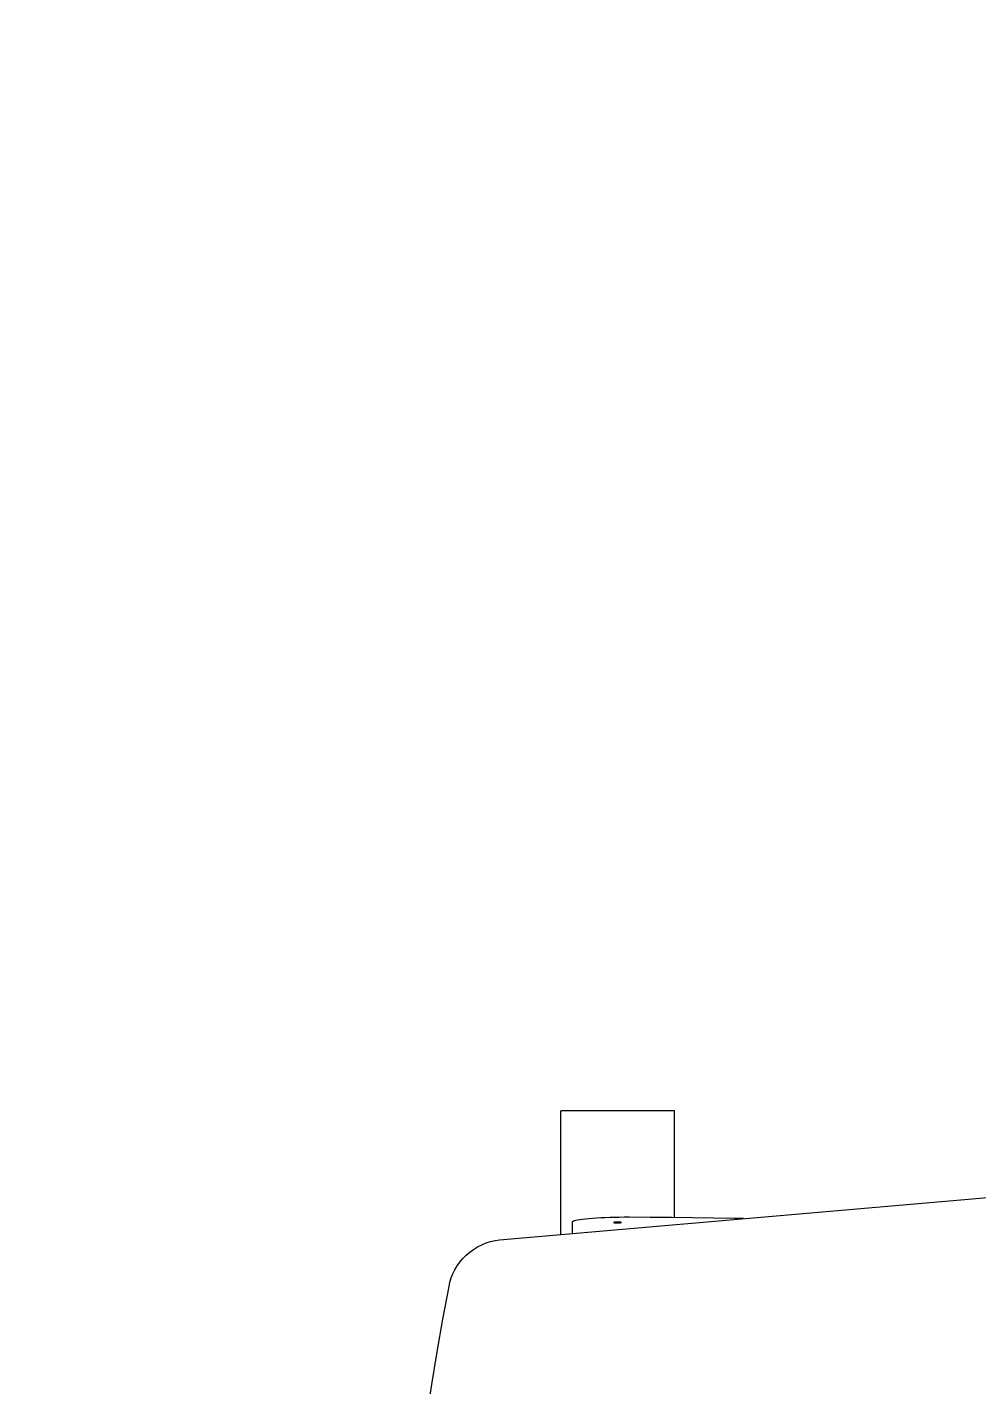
# Model space of a CAD drawing. Header units: millimetres. Extents: x -5906 to 5457, y -5155 to 4356.
# Drawn here: x -1125 to -289, y 1085 to 2281 of the extents above; entities that cross this region are included whole.
import ezdxf

# ---------------------------------------------------------------- set-up
doc = ezdxf.new("R2010")
doc.units = ezdxf.units.MM
for name, color, linetype in [('DIKOM_ОБЪЕКТ', 7, 'Continuous'), ('DIKOM_РАЗМЕР_ЗОНА', 7, 'Continuous'), ('DIKOM_РАЗМЕР_ОБЪЕКТА', 7, 'Continuous')]:
    doc.layers.add(name, color=color, linetype=linetype)
doc.styles.add('style1', font='arial.ttf', dxfattribs={"width": 0.8})
doc.dimstyles.new('1-50', dxfattribs={"dimtxt": 300, "dimasz": 200, "dimexe": 100, "dimexo": 0, "dimgap": 100, "dimtad": 1, "dimtxsty": 'style1', "dimcen": 200, "dimclrd": 7, "dimclre": 7, "dimclrt": 7, "dimadec": 1, "dimazin": 2, "dimtfac": 1, "dimtmove": 0, "dimatfit": 2, "dimfxl": 0, "dimlwd": 25, "dimlwe": 18, "dimarcsym": 0})

# ---------------------------------------------------------------- blocks, each defined once
blk = doc.blocks.new('*D9')
at = {"layer": 'Defpoints', "color": 0, "transparency": 16777216}
for p in [(744.7, 2856.5), (-4941.7, -2428.9), (82.6, -2428.9)]:
    blk.add_point(p, dxfattribs=at)
at = {"layer": 'DIKOM_РАЗМЕР_ОБЪЕКТА', "color": 7, "lineweight": 18, "transparency": 16777216}
for p, q in [((744.7, 2856.5), (-5041.7, 2856.5)), ((82.6, -2428.9), (-5041.7, -2428.9))]:
    blk.add_line(p, q, dxfattribs=at)
at = {"layer": 'DIKOM_РАЗМЕР_ОБЪЕКТА', "color": 7, "lineweight": 25, "transparency": 16777216}
blk.add_line((-4941.7, 2656.5), (-4941.7, -2228.9), dxfattribs=at)
at = {"layer": 'DIKOM_РАЗМЕР_ОБЪЕКТА', "color": 7, "transparency": 16777216}
for points in [[(-4975.1, 2656.5), (-4908.4, 2656.5), (-4941.7, 2856.5)], [(-4975.1, -2228.9), (-4908.4, -2228.9), (-4941.7, -2428.9)]]:
    blk.add_solid(points, dxfattribs=at)
at = {"layer": 'DIKOM_РАЗМЕР_ОБЪЕКТА', "color": 7, "transparency": 16777216, "insert": (-5195, 213.8), "char_height": 300, "attachment_point": 5, "rotation": 90, "style": 'style1'}
blk.add_mtext('5300', dxfattribs=at)
blk = doc.blocks.new('*D10')
at = {"layer": 'Defpoints', "color": 0, "transparency": 16777216}
for p in [(394.7, 4356.5), (-5455.8, -3928.9), (81.8, -3928.9)]:
    blk.add_point(p, dxfattribs=at)
at = {"layer": 'DIKOM_РАЗМЕР_ЗОНА', "color": 7, "lineweight": 18, "transparency": 16777216}
for p, q in [((394.7, 4356.5), (-5555.8, 4356.5)), ((81.8, -3928.9), (-5555.8, -3928.9))]:
    blk.add_line(p, q, dxfattribs=at)
at = {"layer": 'DIKOM_РАЗМЕР_ЗОНА', "color": 7, "lineweight": 25, "transparency": 16777216}
blk.add_line((-5455.8, 4156.5), (-5455.8, -3728.9), dxfattribs=at)
at = {"layer": 'DIKOM_РАЗМЕР_ЗОНА', "color": 7, "transparency": 16777216}
for points in [[(-5489.1, 4156.5), (-5422.5, 4156.5), (-5455.8, 4356.5)], [(-5489.1, -3728.9), (-5422.5, -3728.9), (-5455.8, -3928.9)]]:
    blk.add_solid(points, dxfattribs=at)
at = {"layer": 'DIKOM_РАЗМЕР_ЗОНА', "color": 7, "transparency": 16777216, "insert": (-5709.1, 213.8), "char_height": 300, "attachment_point": 5, "rotation": 90, "style": 'style1'}
blk.add_mtext('8300', dxfattribs=at)

msp = doc.modelspace()

# ---------------------------------------------------------------- linework, layer by layer
at = {"layer": 'DIKOM_ОБЪЕКТ', "color": 7, "linetype": 'Continuous', "lineweight": 15}
for p, q in [((-555.277, 1326.268), (-655.277, 1326.268)), ((-655.277, 1217.354), (-655.277, 1326.268)), ((-555.277, 1232.092), (-555.277, 1326.268)), ((-709.456, 1212.652), (80.21, 1281.188)), ((-645.28, 1228.065), (-645.28, 1218.222))]:
    msp.add_line(p, q, dxfattribs=at)
at = {"layer": 'DIKOM_ОБЪЕКТ', "color": 7, "linetype": 'Continuous', "lineweight": 15, "flags": 128}
for points in [[(-595.28, 1232.423), (-599.637, 1232.407), (-603.961, 1232.357), (-608.218, 1232.274), (-612.378, 1232.16), (-616.406, 1232.014), (-620.275, 1231.839), (-623.953, 1231.635), (-627.413, 1231.403), (-630.628, 1231.146), (-633.575, 1230.866), (-636.23, 1230.565), (-638.574, 1230.244), (-640.588, 1229.907), (-642.258, 1229.556), (-643.571, 1229.193), (-644.517, 1228.822), (-645.088, 1228.445), (-645.28, 1228.065)], [(-494.503, 1231.308), (-502.536, 1231.431), (-520.991, 1231.692), (-539.499, 1231.921), (-558.055, 1232.12), (-576.65, 1232.287), (-595.28, 1232.423)], [(-609.006, 1227.83), (-608.817, 1227.731), (-608.268, 1227.643), (-607.421, 1227.575), (-606.365, 1227.535), (-605.217, 1227.526), (-604.1, 1227.551), (-603.136, 1227.606), (-602.428, 1227.685), (-602.054, 1227.78), (-602.054, 1227.881), (-602.428, 1227.976), (-603.136, 1228.055), (-604.1, 1228.11), (-605.217, 1228.134), (-606.365, 1228.126), (-607.421, 1228.086), (-608.268, 1228.018), (-608.817, 1227.93), (-609.006, 1227.83)], [(-753.866, 1171.591), (-753.137, 1175.28), (-752.05, 1178.955), (-750.613, 1182.584), (-748.84, 1186.134), (-746.746, 1189.573), (-744.349, 1192.872), (-741.672, 1196.002), (-738.736, 1198.934), (-735.57, 1201.644), (-732.199, 1204.106), (-728.654, 1206.3), (-724.967, 1208.206), (-721.17, 1209.806), (-717.296, 1211.088), (-713.38, 1212.039), (-709.456, 1212.652)], [(-773.471, 1056.535), (-769.071, 1085.282), (-764.337, 1114.043), (-759.268, 1142.814), (-753.866, 1171.591)]]:
    msp.add_lwpolyline(points, dxfattribs=at)

# ---------------------------------------------------------------- dimensions: what is measured, and where the dimension line sits
at = {"layer": 'DIKOM_РАЗМЕР_ЗОНА'}
dim = msp.add_linear_dim(base=(-5455.796, -3928.924), p1=(394.723, 4356.47), p2=(81.761, -3928.924), angle=90, text='8300', dimstyle='1-50', dxfattribs=at)
dim.commit()
dim.dimension.update_dxf_attribs({"geometry": '*D10', "text_midpoint": (-5455.796, 213.773), "dimtype": 160})
at = {"layer": 'DIKOM_РАЗМЕР_ОБЪЕКТА'}
dim = msp.add_linear_dim(base=(-4941.747, -2428.924), p1=(744.723, 2856.47), p2=(82.584, -2428.924), angle=90, text='5300', dimstyle='1-50', dxfattribs=at)
dim.commit()
dim.dimension.update_dxf_attribs({"geometry": '*D9', "text_midpoint": (-4941.747, 213.773), "dimtype": 160})

doc.saveas('drawing.dxf')
